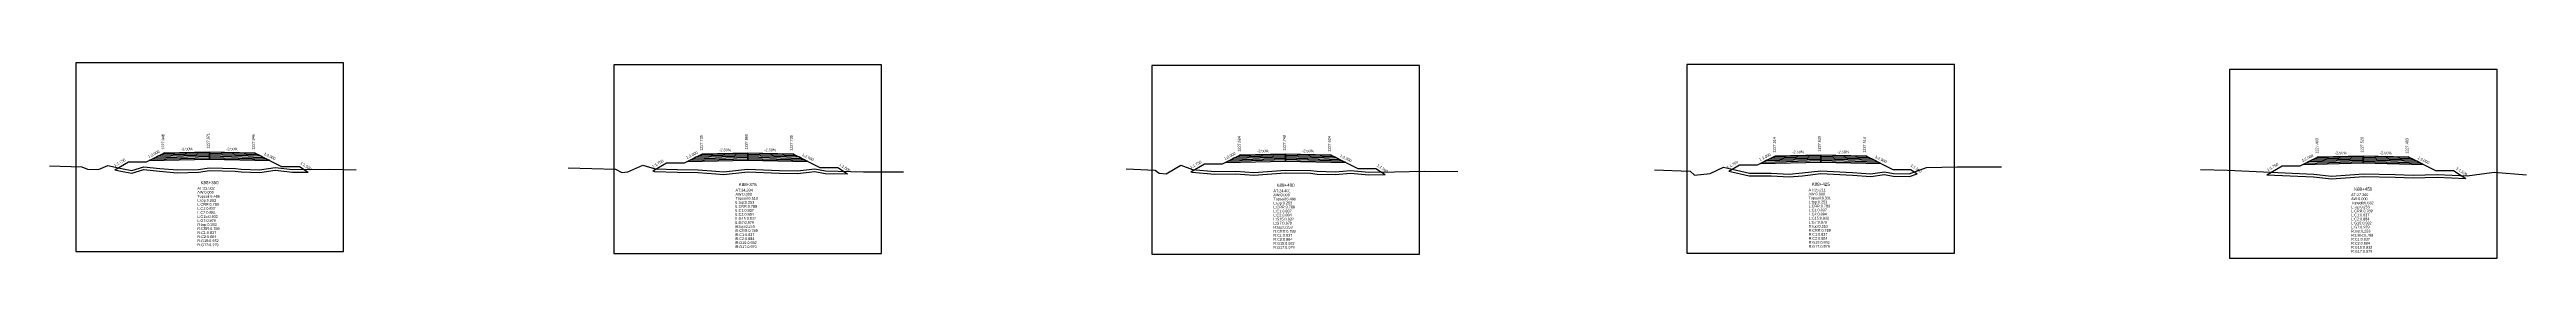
# Model space of a CAD drawing. Extents: x -7 to 78429, y 1189 to 1262.
# Drawn here: x 6751.7 to 7026.6, y 1216.1 to 1237.9 of the extents above; entities that cross this region are included whole.
import ezdxf
from ezdxf.enums import TextEntityAlignment as Align

# ---------------------------------------------------------------- set-up
doc = ezdxf.new("R2010")
doc.units = 0

msp = doc.modelspace()

# ---------------------------------------------------------------- linework, layer by layer
at = {"layer": 'A4_BORDER', "color": 7}
for points in [[(6754.61, 1216.871), (6784.31, 1216.871), (6784.31, 1237.871), (6754.61, 1237.871), (6754.61, 1216.871)], [(6814.325, 1216.655), (6844.025, 1216.655), (6844.025, 1237.655), (6814.325, 1237.655), (6814.325, 1216.655)], [(6874.012, 1216.581), (6903.712, 1216.581), (6903.712, 1237.581), (6874.012, 1237.581), (6874.012, 1216.581)], [(6933.393, 1216.686), (6963.093, 1216.686), (6963.093, 1237.686), (6933.393, 1237.686), (6933.393, 1216.686)], [(6993.596, 1216.141), (7023.296, 1216.141), (7023.296, 1237.141), (6993.596, 1237.141), (6993.596, 1216.141)]]:
    msp.add_lwpolyline(points, dxfattribs=at)
at = {"layer": 'CLEAR_GROUND', "color": 8}
for points in [[(6758.941, 1225.978), (6759.621, 1225.828), (6760.837, 1225.598), (6762.186, 1225.998), (6763.915, 1225.83), (6765.882, 1225.651), (6768.241, 1225.707), (6769.475, 1225.892), (6772.315, 1225.82), (6772.955, 1225.732), (6775.039, 1225.656), (6776.736, 1225.916), (6778.675, 1225.719), (6780.397, 1225.721)], [(6818.641, 1225.859), (6818.85, 1225.796), (6821.395, 1225.708), (6823.649, 1225.654), (6825.635, 1225.52), (6826.492, 1225.448), (6829.176, 1225.726), (6832.69, 1225.579), (6834.709, 1225.552), (6836.626, 1225.78), (6837.768, 1225.568), (6840.269, 1225.505)], [(6938.041, 1225.827), (6940.297, 1225.309), (6942.731, 1225.313), (6944.731, 1225.175), (6946.221, 1225.317), (6948.258, 1225.544), (6951.754, 1225.367), (6953.791, 1225.225), (6955.33, 1225.43), (6956.285, 1225.262), (6958.108, 1225.21), (6958.96, 1225.536)], [(6878.341, 1225.755), (6878.484, 1225.701), (6880.989, 1225.493), (6883.332, 1225.516), (6885.355, 1225.357), (6888.854, 1225.641), (6891.639, 1225.588), (6892.36, 1225.502), (6894.387, 1225.455), (6896.066, 1225.589), (6898.082, 1225.393), (6899.901, 1225.431)], [(6997.741, 1225.429), (7002.92, 1225.19), (7004.927, 1224.97), (7006.979, 1225.108), (7008.467, 1225.232), (7011.974, 1225.154), (7013.983, 1225.075), (7016.641, 1225.141), (7019.814, 1224.991)]]:
    msp.add_lwpolyline(points, dxfattribs=at)
at = {"layer": 'DESIGN_ROAD_TRIMMED', "color": 1}
for points in [[(6758.941, 1225.978), (6760.46, 1226.846), (6762.46, 1226.846), (6764.46, 1227.846), (6764.46, 1227.846), (6764.355, 1227.793), (6764.355, 1227.793), (6764.039, 1227.635), (6764.039, 1227.635), (6763.723, 1227.478), (6763.723, 1227.478), (6763.407, 1227.32), (6763.407, 1227.32), (6763.092, 1227.162), (6763.092, 1227.162), (6762.776, 1227.004), (6769.46, 1227.171), (6769.46, 1227.321), (6769.46, 1227.321), (6769.46, 1227.471), (6769.46, 1227.471), (6769.46, 1227.621), (6769.46, 1227.621), (6769.46, 1227.771), (6769.46, 1227.771), (6769.46, 1227.921), (6769.46, 1227.921), (6769.46, 1227.971), (6769.46, 1227.971), (6769.46, 1227.971), (6769.46, 1227.971), (6769.46, 1227.971), (6769.46, 1227.921), (6769.46, 1227.921), (6769.46, 1227.771), (6769.46, 1227.771), (6769.46, 1227.621), (6769.46, 1227.621), (6769.46, 1227.471), (6769.46, 1227.471), (6769.46, 1227.321), (6769.46, 1227.321), (6769.46, 1227.171), (6776.144, 1227.004), (6775.829, 1227.162), (6775.829, 1227.162), (6775.513, 1227.32), (6775.513, 1227.32), (6775.197, 1227.478), (6775.197, 1227.478), (6774.881, 1227.635), (6774.881, 1227.635), (6774.565, 1227.793), (6774.565, 1227.793), (6774.46, 1227.846), (6774.46, 1227.846), (6777.46, 1226.346), (6779.46, 1226.346), (6780.397, 1225.721)], [(6818.641, 1225.859), (6820.175, 1226.735), (6822.175, 1226.735), (6824.175, 1227.735), (6824.175, 1227.735), (6824.07, 1227.682), (6824.07, 1227.682), (6823.754, 1227.524), (6823.754, 1227.524), (6823.438, 1227.367), (6823.438, 1227.367), (6823.122, 1227.209), (6823.122, 1227.209), (6822.806, 1227.051), (6822.806, 1227.051), (6822.491, 1226.893), (6829.175, 1227.06), (6829.175, 1227.21), (6829.175, 1227.21), (6829.175, 1227.36), (6829.175, 1227.36), (6829.175, 1227.51), (6829.175, 1227.51), (6829.175, 1227.66), (6829.175, 1227.66), (6829.175, 1227.81), (6829.175, 1227.81), (6829.175, 1227.86), (6829.175, 1227.86), (6829.175, 1227.86), (6829.175, 1227.86), (6829.175, 1227.86), (6829.175, 1227.81), (6829.175, 1227.81), (6829.175, 1227.66), (6829.175, 1227.66), (6829.175, 1227.51), (6829.175, 1227.51), (6829.175, 1227.36), (6829.175, 1227.36), (6829.175, 1227.21), (6829.175, 1227.21), (6829.175, 1227.06), (6835.859, 1226.893), (6835.543, 1227.051), (6835.543, 1227.051), (6835.227, 1227.209), (6835.227, 1227.209), (6834.912, 1227.367), (6834.912, 1227.367), (6834.596, 1227.524), (6834.596, 1227.524), (6834.28, 1227.682), (6834.28, 1227.682), (6834.175, 1227.735), (6834.175, 1227.735), (6837.175, 1226.235), (6839.175, 1226.235), (6840.269, 1225.505)], [(6878.341, 1225.755), (6879.862, 1226.624), (6881.862, 1226.624), (6883.862, 1227.624), (6883.862, 1227.624), (6883.756, 1227.571), (6883.756, 1227.571), (6883.441, 1227.413), (6883.441, 1227.413), (6883.125, 1227.256), (6883.125, 1227.256), (6882.809, 1227.098), (6882.809, 1227.098), (6882.493, 1226.94), (6882.493, 1226.94), (6882.177, 1226.782), (6888.862, 1226.949), (6888.862, 1227.099), (6888.862, 1227.099), (6888.862, 1227.249), (6888.862, 1227.249), (6888.862, 1227.399), (6888.862, 1227.399), (6888.862, 1227.549), (6888.862, 1227.549), (6888.862, 1227.699), (6888.862, 1227.699), (6888.862, 1227.749), (6888.862, 1227.749), (6888.862, 1227.749), (6888.862, 1227.749), (6888.862, 1227.749), (6888.862, 1227.699), (6888.862, 1227.699), (6888.862, 1227.549), (6888.862, 1227.549), (6888.862, 1227.399), (6888.862, 1227.399), (6888.862, 1227.249), (6888.862, 1227.249), (6888.862, 1227.099), (6888.862, 1227.099), (6888.862, 1226.949), (6895.546, 1226.782), (6895.23, 1226.94), (6895.23, 1226.94), (6894.914, 1227.098), (6894.914, 1227.098), (6894.599, 1227.256), (6894.599, 1227.256), (6894.283, 1227.413), (6894.283, 1227.413), (6893.967, 1227.571), (6893.967, 1227.571), (6893.862, 1227.624), (6893.862, 1227.624), (6896.862, 1226.124), (6898.862, 1226.124), (6899.901, 1225.431)], [(6938.041, 1225.827), (6939.243, 1226.514), (6941.243, 1226.514), (6943.243, 1227.514), (6943.243, 1227.514), (6943.138, 1227.461), (6943.138, 1227.461), (6942.822, 1227.303), (6942.822, 1227.303), (6942.506, 1227.146), (6942.506, 1227.146), (6942.191, 1226.988), (6942.191, 1226.988), (6941.875, 1226.83), (6941.875, 1226.83), (6941.559, 1226.672), (6948.243, 1226.839), (6948.243, 1226.989), (6948.243, 1226.989), (6948.243, 1227.139), (6948.243, 1227.139), (6948.243, 1227.289), (6948.243, 1227.289), (6948.243, 1227.439), (6948.243, 1227.439), (6948.243, 1227.589), (6948.243, 1227.589), (6948.243, 1227.639), (6948.243, 1227.639), (6948.243, 1227.639), (6948.243, 1227.639), (6948.243, 1227.639), (6948.243, 1227.589), (6948.243, 1227.589), (6948.243, 1227.439), (6948.243, 1227.439), (6948.243, 1227.289), (6948.243, 1227.289), (6948.243, 1227.139), (6948.243, 1227.139), (6948.243, 1226.989), (6948.243, 1226.989), (6948.243, 1226.839), (6954.927, 1226.672), (6954.612, 1226.83), (6954.612, 1226.83), (6954.296, 1226.988), (6954.296, 1226.988), (6953.98, 1227.146), (6953.98, 1227.146), (6953.664, 1227.303), (6953.664, 1227.303), (6953.349, 1227.461), (6953.349, 1227.461), (6953.243, 1227.514), (6953.243, 1227.514), (6956.243, 1226.014), (6958.243, 1226.014), (6958.96, 1225.536)], [(6997.741, 1225.429), (6999.446, 1226.403), (7001.446, 1226.403), (7003.446, 1227.403), (7003.446, 1227.403), (7003.341, 1227.35), (7003.341, 1227.35), (7003.025, 1227.192), (7003.025, 1227.192), (7002.709, 1227.035), (7002.709, 1227.035), (7002.394, 1226.877), (7002.394, 1226.877), (7002.078, 1226.719), (7002.078, 1226.719), (7001.762, 1226.561), (7008.446, 1226.728), (7008.446, 1226.878), (7008.446, 1226.878), (7008.446, 1227.028), (7008.446, 1227.028), (7008.446, 1227.178), (7008.446, 1227.178), (7008.446, 1227.328), (7008.446, 1227.328), (7008.446, 1227.478), (7008.446, 1227.478), (7008.446, 1227.528), (7008.446, 1227.528), (7008.446, 1227.528), (7008.446, 1227.528), (7008.446, 1227.528), (7008.446, 1227.478), (7008.446, 1227.478), (7008.446, 1227.328), (7008.446, 1227.328), (7008.446, 1227.178), (7008.446, 1227.178), (7008.446, 1227.028), (7008.446, 1227.028), (7008.446, 1226.878), (7008.446, 1226.878), (7008.446, 1226.728), (7015.131, 1226.561), (7014.815, 1226.719), (7014.815, 1226.719), (7014.499, 1226.877), (7014.499, 1226.877), (7014.183, 1227.035), (7014.183, 1227.035), (7013.867, 1227.192), (7013.867, 1227.192), (7013.552, 1227.35), (7013.552, 1227.35), (7013.446, 1227.403), (7013.446, 1227.403), (7016.446, 1225.903), (7018.446, 1225.903), (7019.814, 1224.991)]]:
    msp.add_lwpolyline(points, dxfattribs=at)
at = {"layer": 'FINISHED_ROAD', "color": 2}
for points in [[(6760.46, 1226.846), (6762.46, 1226.846), (6764.46, 1227.846), (6764.46, 1227.846), (6769.46, 1227.971), (6774.46, 1227.846), (6774.46, 1227.846), (6777.46, 1226.346), (6779.46, 1226.346)], [(6820.175, 1226.735), (6822.175, 1226.735), (6824.175, 1227.735), (6824.175, 1227.735), (6829.175, 1227.86), (6834.175, 1227.735), (6834.175, 1227.735), (6837.175, 1226.235), (6839.175, 1226.235)], [(6879.862, 1226.624), (6881.862, 1226.624), (6883.862, 1227.624), (6883.862, 1227.624), (6888.862, 1227.749), (6893.862, 1227.624), (6893.862, 1227.624), (6896.862, 1226.124), (6898.862, 1226.124)], [(6939.243, 1226.514), (6941.243, 1226.514), (6943.243, 1227.514), (6943.243, 1227.514), (6948.243, 1227.639), (6953.243, 1227.514), (6953.243, 1227.514), (6956.243, 1226.014), (6958.243, 1226.014)], [(6999.446, 1226.403), (7001.446, 1226.403), (7003.446, 1227.403), (7003.446, 1227.403), (7008.446, 1227.528), (7013.446, 1227.403), (7013.446, 1227.403), (7016.446, 1225.903), (7018.446, 1225.903)]]:
    msp.add_lwpolyline(points, dxfattribs=at)
at = {"layer": 'LAYER_0', "color": 4}
for points in [[(6764.46, 1227.846), (6764.355, 1227.793), (6769.46, 1227.921), (6769.46, 1227.971)], [(6824.175, 1227.735), (6824.07, 1227.682), (6829.175, 1227.81), (6829.175, 1227.86)], [(6883.862, 1227.624), (6883.756, 1227.571), (6888.862, 1227.699), (6888.862, 1227.749)], [(6943.243, 1227.514), (6943.138, 1227.461), (6948.243, 1227.589), (6948.243, 1227.639)], [(7003.446, 1227.403), (7003.341, 1227.35), (7008.446, 1227.478), (7008.446, 1227.528)]]:
    msp.add_lwpolyline(points, dxfattribs=at)
at = {"layer": 'LAYER_1', "color": 4}
for points in [[(6764.355, 1227.793), (6764.039, 1227.635), (6769.46, 1227.771), (6769.46, 1227.921)], [(6824.07, 1227.682), (6823.754, 1227.524), (6829.175, 1227.66), (6829.175, 1227.81)], [(6883.756, 1227.571), (6883.441, 1227.413), (6888.862, 1227.549), (6888.862, 1227.699)], [(6943.138, 1227.461), (6942.822, 1227.303), (6948.243, 1227.439), (6948.243, 1227.589)], [(7003.341, 1227.35), (7003.025, 1227.192), (7008.446, 1227.328), (7008.446, 1227.478)]]:
    msp.add_lwpolyline(points, dxfattribs=at)
at = {"layer": 'LAYER_10', "color": 6}
for points in [[(6775.513, 1227.32), (6775.829, 1227.162), (6769.46, 1227.321), (6769.46, 1227.471)], [(6835.227, 1227.209), (6835.543, 1227.051), (6829.175, 1227.21), (6829.175, 1227.36)], [(6894.914, 1227.098), (6895.23, 1226.94), (6888.862, 1227.099), (6888.862, 1227.249)], [(6954.296, 1226.988), (6954.612, 1226.83), (6948.243, 1226.989), (6948.243, 1227.139)], [(7014.499, 1226.877), (7014.815, 1226.719), (7008.446, 1226.878), (7008.446, 1227.028)]]:
    msp.add_lwpolyline(points, dxfattribs=at)
at = {"layer": 'LAYER_11', "color": 6}
for points in [[(6775.829, 1227.162), (6776.144, 1227.004), (6769.46, 1227.171), (6769.46, 1227.321)], [(6835.543, 1227.051), (6835.859, 1226.893), (6829.175, 1227.06), (6829.175, 1227.21)], [(6895.23, 1226.94), (6895.546, 1226.782), (6888.862, 1226.949), (6888.862, 1227.099)], [(6954.612, 1226.83), (6954.927, 1226.672), (6948.243, 1226.839), (6948.243, 1226.989)], [(7014.815, 1226.719), (7015.131, 1226.561), (7008.446, 1226.728), (7008.446, 1226.878)]]:
    msp.add_lwpolyline(points, dxfattribs=at)
at = {"layer": 'LAYER_2', "color": 4}
for points in [[(6764.039, 1227.635), (6763.723, 1227.478), (6769.46, 1227.621), (6769.46, 1227.771)], [(6823.754, 1227.524), (6823.438, 1227.367), (6829.175, 1227.51), (6829.175, 1227.66)], [(6883.441, 1227.413), (6883.125, 1227.256), (6888.862, 1227.399), (6888.862, 1227.549)], [(6942.822, 1227.303), (6942.506, 1227.146), (6948.243, 1227.289), (6948.243, 1227.439)], [(7003.025, 1227.192), (7002.709, 1227.035), (7008.446, 1227.178), (7008.446, 1227.328)]]:
    msp.add_lwpolyline(points, dxfattribs=at)
at = {"layer": 'LAYER_3', "color": 4}
for points in [[(6763.723, 1227.478), (6763.407, 1227.32), (6769.46, 1227.471), (6769.46, 1227.621)], [(6823.438, 1227.367), (6823.122, 1227.209), (6829.175, 1227.36), (6829.175, 1227.51)], [(6883.125, 1227.256), (6882.809, 1227.098), (6888.862, 1227.249), (6888.862, 1227.399)], [(6942.506, 1227.146), (6942.191, 1226.988), (6948.243, 1227.139), (6948.243, 1227.289)], [(7002.709, 1227.035), (7002.394, 1226.877), (7008.446, 1227.028), (7008.446, 1227.178)]]:
    msp.add_lwpolyline(points, dxfattribs=at)
at = {"layer": 'LAYER_4', "color": 4}
for points in [[(6763.407, 1227.32), (6763.092, 1227.162), (6769.46, 1227.321), (6769.46, 1227.471)], [(6823.122, 1227.209), (6822.806, 1227.051), (6829.175, 1227.21), (6829.175, 1227.36)], [(6882.809, 1227.098), (6882.493, 1226.94), (6888.862, 1227.099), (6888.862, 1227.249)], [(6942.191, 1226.988), (6941.875, 1226.83), (6948.243, 1226.989), (6948.243, 1227.139)], [(7002.394, 1226.877), (7002.078, 1226.719), (7008.446, 1226.878), (7008.446, 1227.028)]]:
    msp.add_lwpolyline(points, dxfattribs=at)
at = {"layer": 'LAYER_5', "color": 4}
for points in [[(6763.092, 1227.162), (6762.776, 1227.004), (6769.46, 1227.171), (6769.46, 1227.321)], [(6822.806, 1227.051), (6822.491, 1226.893), (6829.175, 1227.06), (6829.175, 1227.21)], [(6882.493, 1226.94), (6882.177, 1226.782), (6888.862, 1226.949), (6888.862, 1227.099)], [(6941.875, 1226.83), (6941.559, 1226.672), (6948.243, 1226.839), (6948.243, 1226.989)], [(7002.078, 1226.719), (7001.762, 1226.561), (7008.446, 1226.728), (7008.446, 1226.878)]]:
    msp.add_lwpolyline(points, dxfattribs=at)
at = {"layer": 'LAYER_6', "color": 6}
for points in [[(6774.46, 1227.846), (6774.565, 1227.793), (6769.46, 1227.921), (6769.46, 1227.971)], [(6834.175, 1227.735), (6834.28, 1227.682), (6829.175, 1227.81), (6829.175, 1227.86)], [(6893.862, 1227.624), (6893.967, 1227.571), (6888.862, 1227.699), (6888.862, 1227.749)], [(6953.243, 1227.514), (6953.349, 1227.461), (6948.243, 1227.589), (6948.243, 1227.639)], [(7013.446, 1227.403), (7013.552, 1227.35), (7008.446, 1227.478), (7008.446, 1227.528)]]:
    msp.add_lwpolyline(points, dxfattribs=at)
at = {"layer": 'LAYER_7', "color": 6}
for points in [[(6774.565, 1227.793), (6774.881, 1227.635), (6769.46, 1227.771), (6769.46, 1227.921)], [(6834.28, 1227.682), (6834.596, 1227.524), (6829.175, 1227.66), (6829.175, 1227.81)], [(6893.967, 1227.571), (6894.283, 1227.413), (6888.862, 1227.549), (6888.862, 1227.699)], [(6953.349, 1227.461), (6953.664, 1227.303), (6948.243, 1227.439), (6948.243, 1227.589)], [(7013.552, 1227.35), (7013.867, 1227.192), (7008.446, 1227.328), (7008.446, 1227.478)]]:
    msp.add_lwpolyline(points, dxfattribs=at)
at = {"layer": 'LAYER_8', "color": 6}
for points in [[(6774.881, 1227.635), (6775.197, 1227.478), (6769.46, 1227.621), (6769.46, 1227.771)], [(6834.596, 1227.524), (6834.912, 1227.367), (6829.175, 1227.51), (6829.175, 1227.66)], [(6894.283, 1227.413), (6894.599, 1227.256), (6888.862, 1227.399), (6888.862, 1227.549)], [(6953.664, 1227.303), (6953.98, 1227.146), (6948.243, 1227.289), (6948.243, 1227.439)], [(7013.867, 1227.192), (7014.183, 1227.035), (7008.446, 1227.178), (7008.446, 1227.328)]]:
    msp.add_lwpolyline(points, dxfattribs=at)
at = {"layer": 'LAYER_9', "color": 6}
for points in [[(6775.197, 1227.478), (6775.513, 1227.32), (6769.46, 1227.471), (6769.46, 1227.621)], [(6834.912, 1227.367), (6835.227, 1227.209), (6829.175, 1227.36), (6829.175, 1227.51)], [(6894.599, 1227.256), (6894.914, 1227.098), (6888.862, 1227.249), (6888.862, 1227.399)], [(6953.98, 1227.146), (6954.296, 1226.988), (6948.243, 1227.139), (6948.243, 1227.289)], [(7014.183, 1227.035), (7014.499, 1226.877), (7008.446, 1227.028), (7008.446, 1227.178)]]:
    msp.add_lwpolyline(points, dxfattribs=at)
at = {"layer": 'NATURAL_GROUND', "color": 3}
for points in [[(6751.707, 1226.423), (6755.278, 1226.304), (6755.905, 1226.031), (6757.14, 1226.015), (6758.178, 1226.454), (6759.681, 1226.122), (6760.821, 1225.906), (6762.157, 1226.302), (6763.943, 1226.129), (6765.892, 1225.951), (6768.215, 1226.006), (6769.456, 1226.193), (6772.339, 1226.119), (6772.981, 1226.031), (6775.022, 1225.957), (6776.728, 1226.218), (6778.69, 1226.019), (6782.724, 1226.024), (6785.746, 1225.973)], [(6809.25, 1226.172), (6814.505, 1226.049), (6815.198, 1225.677), (6815.869, 1225.752), (6817.541, 1226.505), (6818.9, 1226.094), (6821.404, 1226.008), (6823.663, 1225.954), (6825.658, 1225.819), (6826.489, 1225.749), (6829.167, 1226.027), (6832.698, 1225.879), (6834.693, 1225.852), (6836.636, 1226.083), (6837.799, 1225.867), (6842.016, 1225.762), (6846.468, 1225.746)], [(6871.178, 1226.076), (6874.386, 1225.932), (6874.83, 1225.587), (6875.617, 1225.507), (6877.227, 1226.503), (6878.552, 1225.996), (6881, 1225.793), (6883.343, 1225.816), (6885.355, 1225.658), (6888.845, 1225.941), (6891.66, 1225.888), (6892.382, 1225.802), (6894.379, 1225.755), (6896.069, 1225.89), (6898.094, 1225.693), (6900.963, 1225.754), (6904.239, 1225.824), (6907.977, 1225.769)], [(6929.789, 1225.964), (6933.743, 1225.813), (6934.235, 1225.359), (6935.986, 1225.556), (6937.445, 1226.272), (6940.33, 1225.609), (6942.741, 1225.613), (6944.727, 1225.476), (6946.19, 1225.615), (6948.249, 1225.845), (6951.772, 1225.666), (6953.781, 1225.526), (6955.336, 1225.733), (6956.315, 1225.561), (6958.056, 1225.512), (6959.974, 1226.244), (6963.378, 1226.295), (6968.298, 1226.299)], [(6990.378, 1226.02), (6993.365, 1225.931), (7002.943, 1225.489), (7004.933, 1225.271), (7006.956, 1225.407), (7008.458, 1225.532), (7011.983, 1225.454), (7013.985, 1225.375), (7016.644, 1225.441), (7019.958, 1225.285), (7022.952, 1225.706), (7026.554, 1225.413)]]:
    msp.add_lwpolyline(points, dxfattribs=at)
at = {"layer": 'STRUCTURE_LEFT', "color": 4}
for points in [[(6764.46, 1227.846), (6764.355, 1227.793), (6764.355, 1227.793), (6764.039, 1227.635), (6764.039, 1227.635), (6763.723, 1227.478), (6763.723, 1227.478), (6763.407, 1227.32), (6763.407, 1227.32), (6763.092, 1227.162), (6763.092, 1227.162), (6762.776, 1227.004), (6769.46, 1227.171), (6769.46, 1227.321), (6769.46, 1227.321), (6769.46, 1227.471), (6769.46, 1227.471), (6769.46, 1227.621), (6769.46, 1227.621), (6769.46, 1227.771), (6769.46, 1227.771), (6769.46, 1227.921), (6769.46, 1227.921), (6769.46, 1227.971), (6769.46, 1227.971)], [(6824.175, 1227.735), (6824.07, 1227.682), (6824.07, 1227.682), (6823.754, 1227.524), (6823.754, 1227.524), (6823.438, 1227.367), (6823.438, 1227.367), (6823.122, 1227.209), (6823.122, 1227.209), (6822.806, 1227.051), (6822.806, 1227.051), (6822.491, 1226.893), (6829.175, 1227.06), (6829.175, 1227.21), (6829.175, 1227.21), (6829.175, 1227.36), (6829.175, 1227.36), (6829.175, 1227.51), (6829.175, 1227.51), (6829.175, 1227.66), (6829.175, 1227.66), (6829.175, 1227.81), (6829.175, 1227.81), (6829.175, 1227.86), (6829.175, 1227.86)], [(6883.862, 1227.624), (6883.756, 1227.571), (6883.756, 1227.571), (6883.441, 1227.413), (6883.441, 1227.413), (6883.125, 1227.256), (6883.125, 1227.256), (6882.809, 1227.098), (6882.809, 1227.098), (6882.493, 1226.94), (6882.493, 1226.94), (6882.177, 1226.782), (6888.862, 1226.949), (6888.862, 1227.099), (6888.862, 1227.099), (6888.862, 1227.249), (6888.862, 1227.249), (6888.862, 1227.399), (6888.862, 1227.399), (6888.862, 1227.549), (6888.862, 1227.549), (6888.862, 1227.699), (6888.862, 1227.699), (6888.862, 1227.749), (6888.862, 1227.749)], [(6943.243, 1227.514), (6943.138, 1227.461), (6943.138, 1227.461), (6942.822, 1227.303), (6942.822, 1227.303), (6942.506, 1227.146), (6942.506, 1227.146), (6942.191, 1226.988), (6942.191, 1226.988), (6941.875, 1226.83), (6941.875, 1226.83), (6941.559, 1226.672), (6948.243, 1226.839), (6948.243, 1226.989), (6948.243, 1226.989), (6948.243, 1227.139), (6948.243, 1227.139), (6948.243, 1227.289), (6948.243, 1227.289), (6948.243, 1227.439), (6948.243, 1227.439), (6948.243, 1227.589), (6948.243, 1227.589), (6948.243, 1227.639), (6948.243, 1227.639)], [(7003.446, 1227.403), (7003.341, 1227.35), (7003.341, 1227.35), (7003.025, 1227.192), (7003.025, 1227.192), (7002.709, 1227.035), (7002.709, 1227.035), (7002.394, 1226.877), (7002.394, 1226.877), (7002.078, 1226.719), (7002.078, 1226.719), (7001.762, 1226.561), (7008.446, 1226.728), (7008.446, 1226.878), (7008.446, 1226.878), (7008.446, 1227.028), (7008.446, 1227.028), (7008.446, 1227.178), (7008.446, 1227.178), (7008.446, 1227.328), (7008.446, 1227.328), (7008.446, 1227.478), (7008.446, 1227.478), (7008.446, 1227.528), (7008.446, 1227.528)]]:
    msp.add_lwpolyline(points, dxfattribs=at)
at = {"layer": 'STRUCTURE_RIGHT', "color": 6}
for points in [[(6769.46, 1227.971), (6769.46, 1227.971), (6769.46, 1227.921), (6769.46, 1227.921), (6769.46, 1227.771), (6769.46, 1227.771), (6769.46, 1227.621), (6769.46, 1227.621), (6769.46, 1227.471), (6769.46, 1227.471), (6769.46, 1227.321), (6769.46, 1227.321), (6769.46, 1227.171), (6776.144, 1227.004), (6775.829, 1227.162), (6775.829, 1227.162), (6775.513, 1227.32), (6775.513, 1227.32), (6775.197, 1227.478), (6775.197, 1227.478), (6774.881, 1227.635), (6774.881, 1227.635), (6774.565, 1227.793), (6774.565, 1227.793), (6774.46, 1227.846)], [(6829.175, 1227.86), (6829.175, 1227.86), (6829.175, 1227.81), (6829.175, 1227.81), (6829.175, 1227.66), (6829.175, 1227.66), (6829.175, 1227.51), (6829.175, 1227.51), (6829.175, 1227.36), (6829.175, 1227.36), (6829.175, 1227.21), (6829.175, 1227.21), (6829.175, 1227.06), (6835.859, 1226.893), (6835.543, 1227.051), (6835.543, 1227.051), (6835.227, 1227.209), (6835.227, 1227.209), (6834.912, 1227.367), (6834.912, 1227.367), (6834.596, 1227.524), (6834.596, 1227.524), (6834.28, 1227.682), (6834.28, 1227.682), (6834.175, 1227.735)], [(6888.862, 1227.749), (6888.862, 1227.749), (6888.862, 1227.699), (6888.862, 1227.699), (6888.862, 1227.549), (6888.862, 1227.549), (6888.862, 1227.399), (6888.862, 1227.399), (6888.862, 1227.249), (6888.862, 1227.249), (6888.862, 1227.099), (6888.862, 1227.099), (6888.862, 1226.949), (6895.546, 1226.782), (6895.23, 1226.94), (6895.23, 1226.94), (6894.914, 1227.098), (6894.914, 1227.098), (6894.599, 1227.256), (6894.599, 1227.256), (6894.283, 1227.413), (6894.283, 1227.413), (6893.967, 1227.571), (6893.967, 1227.571), (6893.862, 1227.624)], [(6948.243, 1227.639), (6948.243, 1227.639), (6948.243, 1227.589), (6948.243, 1227.589), (6948.243, 1227.439), (6948.243, 1227.439), (6948.243, 1227.289), (6948.243, 1227.289), (6948.243, 1227.139), (6948.243, 1227.139), (6948.243, 1226.989), (6948.243, 1226.989), (6948.243, 1226.839), (6954.927, 1226.672), (6954.612, 1226.83), (6954.612, 1226.83), (6954.296, 1226.988), (6954.296, 1226.988), (6953.98, 1227.146), (6953.98, 1227.146), (6953.664, 1227.303), (6953.664, 1227.303), (6953.349, 1227.461), (6953.349, 1227.461), (6953.243, 1227.514)], [(7008.446, 1227.528), (7008.446, 1227.528), (7008.446, 1227.478), (7008.446, 1227.478), (7008.446, 1227.328), (7008.446, 1227.328), (7008.446, 1227.178), (7008.446, 1227.178), (7008.446, 1227.028), (7008.446, 1227.028), (7008.446, 1226.878), (7008.446, 1226.878), (7008.446, 1226.728), (7015.131, 1226.561), (7014.815, 1226.719), (7014.815, 1226.719), (7014.499, 1226.877), (7014.499, 1226.877), (7014.183, 1227.035), (7014.183, 1227.035), (7013.867, 1227.192), (7013.867, 1227.192), (7013.552, 1227.35), (7013.552, 1227.35), (7013.446, 1227.403)]]:
    msp.add_lwpolyline(points, dxfattribs=at)

# ---------------------------------------------------------------- texts
at = {"layer": 'INFO_TEXT'}
for s, p in [('AT:23.502', (6768.11, 1223.771)), ('AW:0.000', (6768.11, 1223.321)), ('Topsoil:6.486', (6768.11, 1222.871)), ('AT:24.334', (6827.825, 1223.555)), ('AW:0.000', (6827.825, 1223.105)), ('AT:24.401', (6887.512, 1223.481)), ('AW:0.000', (6887.512, 1223.031)), ('AT:25.211', (6946.893, 1223.586)), ('AW:0.000', (6946.893, 1223.136)), ('AT:27.360', (7007.096, 1223.041)), ('L:top:0.253', (6768.11, 1222.421)), ('L:CRR:0.789', (6768.11, 1221.971)), ('L:C1:0.837', (6768.11, 1221.521)), ('L:C2:0.884', (6768.11, 1221.071)), ('L:G15:0.932', (6768.11, 1220.621)), ('L:G7:0.979', (6768.11, 1220.171)), ('Topsoil:6.510', (6827.825, 1222.655)), ('L:top:0.253', (6827.825, 1222.205)), ('L:CRR:0.789', (6827.825, 1221.755)), ('L:C1:0.837', (6827.825, 1221.305)), ('L:C2:0.884', (6827.825, 1220.855)), ('L:G15:0.932', (6827.825, 1220.405)), ('Topsoil:6.486', (6887.512, 1222.581)), ('L:top:0.253', (6887.512, 1222.131)), ('L:CRR:0.789', (6887.512, 1221.681)), ('L:C1:0.837', (6887.512, 1221.231)), ('L:C2:0.884', (6887.512, 1220.781)), ('L:G15:0.932', (6887.512, 1220.331)), ('Topsoil:6.331', (6946.893, 1222.686)), ('L:top:0.253', (6946.893, 1222.236)), ('L:CRR:0.789', (6946.893, 1221.786)), ('L:C1:0.837', (6946.893, 1221.336)), ('L:C2:0.884', (6946.893, 1220.886)), ('L:G15:0.932', (6946.893, 1220.436)), ('AW:0.000', (7007.096, 1222.591)), ('Topsoil:6.632', (7007.096, 1222.141)), ('L:top:0.253', (7007.096, 1221.691)), ('L:CRR:0.789', (7007.096, 1221.241)), ('L:C1:0.837', (7007.096, 1220.791)), ('L:C2:0.884', (7007.096, 1220.341)), ('R:top:0.253', (6768.11, 1219.721)), ('R:CRR:0.789', (6768.11, 1219.271)), ('R:C1:0.837', (6768.11, 1218.821)), ('R:C2:0.884', (6768.11, 1218.371)), ('R:G15:0.932', (6768.11, 1217.921)), ('R:G17:0.979', (6768.11, 1217.471)), ('L:G7:0.979', (6827.825, 1219.955)), ('R:top:0.253', (6827.825, 1219.505)), ('R:CRR:0.789', (6827.825, 1219.055)), ('R:C1:0.837', (6827.825, 1218.605)), ('R:C2:0.884', (6827.825, 1218.155)), ('R:G15:0.932', (6827.825, 1217.705)), ('L:G7:0.979', (6887.512, 1219.881)), ('R:top:0.253', (6887.512, 1219.431)), ('R:CRR:0.789', (6887.512, 1218.981)), ('R:C1:0.837', (6887.512, 1218.531)), ('R:C2:0.884', (6887.512, 1218.081)), ('R:G15:0.932', (6887.512, 1217.631)), ('L:G7:0.979', (6946.893, 1219.986)), ('R:top:0.253', (6946.893, 1219.536)), ('R:CRR:0.789', (6946.893, 1219.086)), ('R:C1:0.837', (6946.893, 1218.636)), ('R:C2:0.884', (6946.893, 1218.186)), ('R:G15:0.932', (6946.893, 1217.736)), ('R:G17:0.979', (6946.893, 1217.286)), ('L:G15:0.932', (7007.096, 1219.891)), ('L:G7:0.979', (7007.096, 1219.441)), ('R:top:0.253', (7007.096, 1218.991)), ('R:CRR:0.789', (7007.096, 1218.541)), ('R:C1:0.837', (7007.096, 1218.091)), ('R:C2:0.884', (7007.096, 1217.641)), ('R:G17:0.979', (6827.825, 1217.255)), ('R:G17:0.979', (6887.512, 1217.181)), ('R:G15:0.932', (7007.096, 1217.191)), ('R:G17:0.979', (7007.096, 1216.741))]:
    msp.add_text(s, height=0.3, dxfattribs=at).set_placement(p)
at = {"layer": 'LEFT_TEXT_H'}
for s, p in [('1227.846', (6764.46, 1228.206)), ('1227.735', (6824.175, 1228.095)), ('1227.624', (6883.862, 1227.984)), ('1227.514', (6943.243, 1227.874)), ('1227.403', (7003.446, 1227.763))]:
    msp.add_text(s, height=0.3, rotation=90, dxfattribs=at).set_placement(p)
at = {"layer": 'POINT_TEXT_H'}
for s, p in [('1227.971', (6769.46, 1228.331)), ('1227.860', (6829.175, 1228.22)), ('1227.749', (6888.862, 1228.109)), ('1227.639', (6948.243, 1227.999)), ('1227.528', (7008.446, 1227.888))]:
    msp.add_text(s, height=0.3, rotation=90, dxfattribs=at).set_placement(p)
at = {"layer": 'RIGHT_TEXT_H'}
for s, p in [('1227.846', (6774.46, 1228.206)), ('1227.735', (6834.175, 1228.095)), ('1227.624', (6893.862, 1227.984)), ('1227.514', (6953.243, 1227.874)), ('1227.403', (7013.446, 1227.763))]:
    msp.add_text(s, height=0.3, rotation=90, dxfattribs=at).set_placement(p)
at = {"layer": 'SLOPE_left'}
for s, rotation, p in [('1:1.750', 29.745, (6759.611, 1226.568)), ('1:2.000', 26.565, (6763.38, 1227.507)), ('1:1.750', 29.745, (6819.319, 1226.453)), ('1:2.000', 26.565, (6823.094, 1227.396)), ('1:1.750', 29.745, (6879.012, 1226.346)), ('1:2.000', 26.565, (6882.781, 1227.285)), ('1:1.750', 29.745, (6938.553, 1226.327)), ('1:2.000', 26.565, (6942.163, 1227.175)), ('1:1.750', 29.745, (6998.505, 1226.072)), ('1:2.000', 26.565, (7002.366, 1227.064))]:
    msp.add_text(s, height=0.3, rotation=rotation, dxfattribs=at).set_placement(p, align=Align.BOTTOM_CENTER)
at = {"layer": 'SLOPE_right'}
for s, rotation, p in [('1:2.000', -26.565, (6776.041, 1227.257)), ('1:1.500', -33.69, (6780.029, 1226.183)), ('1:2.000', -26.565, (6835.755, 1227.146)), ('1:1.500', -33.69, (6839.822, 1226.02)), ('1:2.000', -26.565, (6895.442, 1227.035)), ('1:1.500', -33.69, (6899.481, 1225.927)), ('1:2.000', -26.565, (6954.824, 1226.925)), ('1:1.500', -33.69, (6958.702, 1225.925)), ('1:2.000', -26.565, (7015.027, 1226.814)), ('1:1.500', -33.69, (7019.23, 1225.597))]:
    msp.add_text(s, height=0.3, rotation=rotation, dxfattribs=at).set_placement(p, align=Align.BOTTOM_CENTER)
at = {"layer": 'SLOPE_TEXT'}
for p in [(6766.96, 1228.149), (6771.96, 1228.149), (6826.675, 1228.037), (6831.675, 1228.037), (6886.362, 1227.927), (6891.362, 1227.927), (6945.743, 1227.816), (6950.743, 1227.816), (7005.946, 1227.706), (7010.946, 1227.706)]:
    msp.add_text('-2.50%', height=0.3, dxfattribs=at).set_placement(p, align=Align.CENTER)
at = {"layer": 'STATION_TITLE'}
for s, p in [('K88+350', (6769.46, 1224.371)), ('K88+375', (6829.175, 1224.155)), ('K88+400', (6888.862, 1224.081)), ('K88+425', (6948.243, 1224.186)), ('K88+450', (7008.446, 1223.641))]:
    msp.add_text(s, height=0.36, dxfattribs=at).set_placement(p, align=Align.CENTER)

doc.saveas('drawing.dxf')
